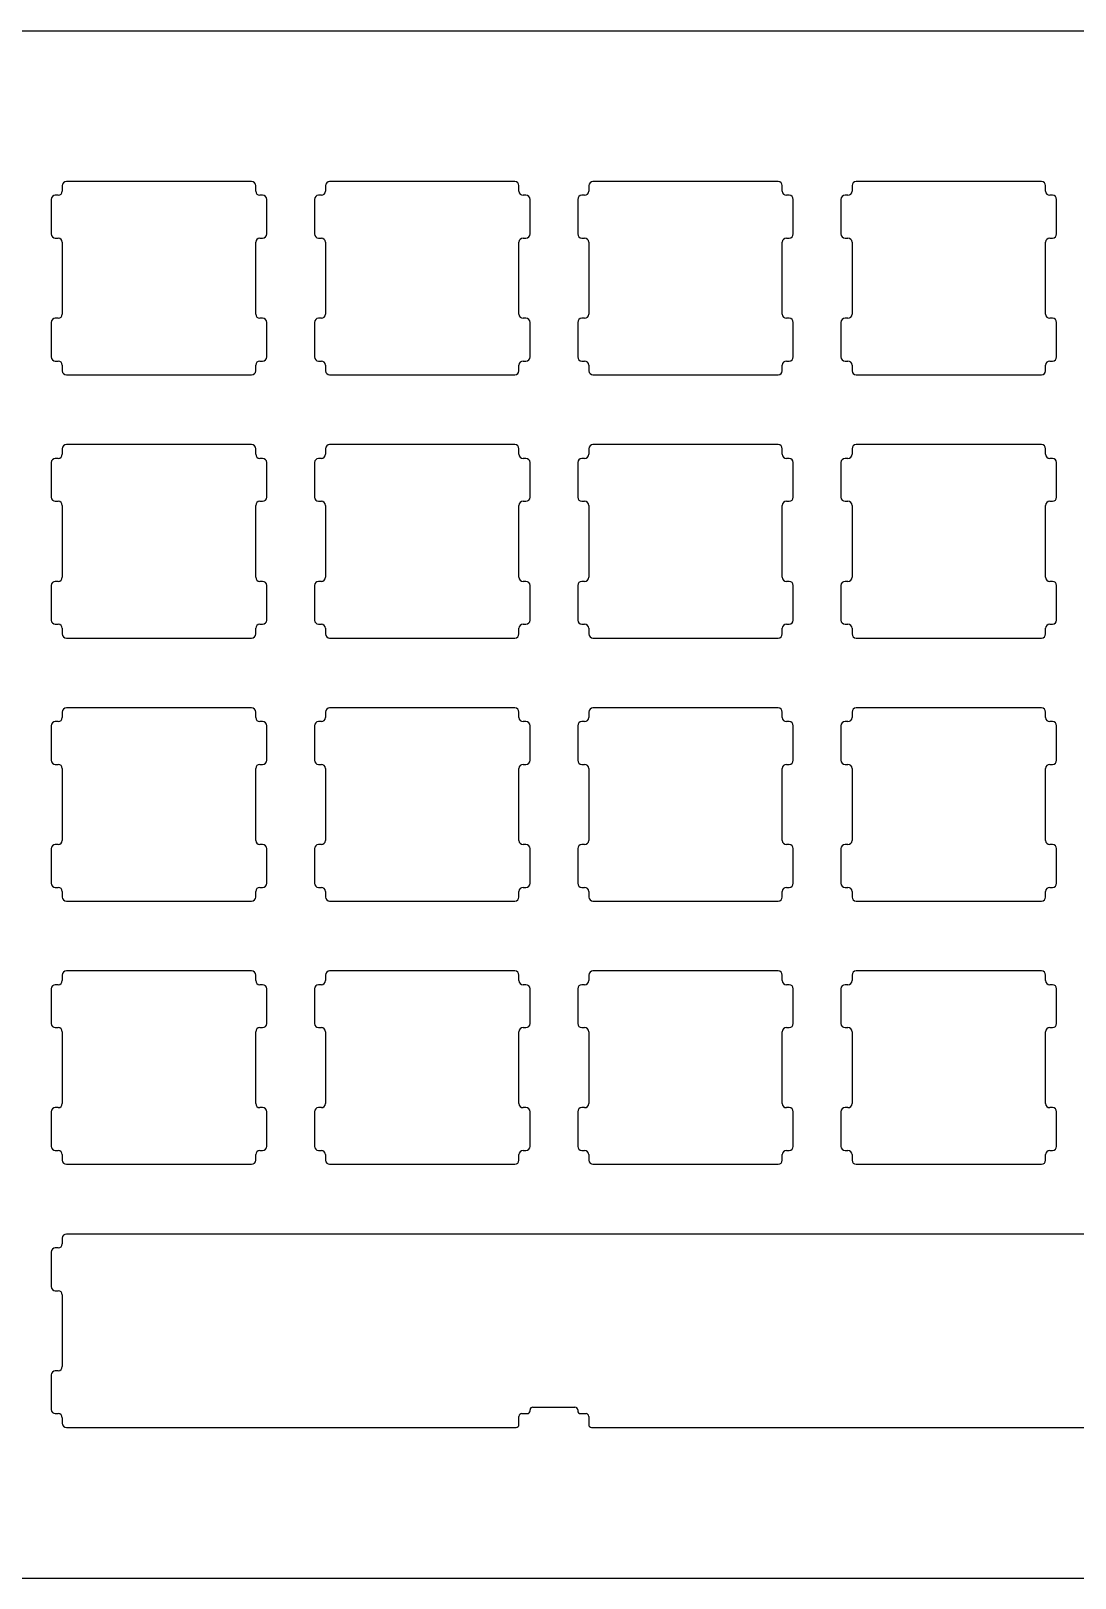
# Model space of a CAD drawing. Header units: millimetres. Extents: x 76 to 406, y 79 to 191.
# Drawn here: x 144.8 to 220.3, y 79.5 to 191.5 of the extents above; entities that cross this region are included whole.
import ezdxf

# ---------------------------------------------------------------- set-up
doc = ezdxf.new("R2010")
doc.units = ezdxf.units.MM
doc.header["$MEASUREMENT"] = 0
doc.layers.add('VISIBLE', color=7, linetype='Continuous', lineweight=0)

# ---------------------------------------------------------------- blocks, each defined once
blk = doc.blocks.new('Block_0')
at = {"layer": 'VISIBLE', "color": 7, "lineweight": 25}
for p, q in [((75.95, 191.47), (405.95, 191.47)), ((75.95, 79.47), (405.95, 79.47))]:
    blk.add_line(p, q, dxfattribs=at)
blk = doc.blocks.new('Block_1')
at = {"layer": 'VISIBLE', "color": 7, "lineweight": 25}
for p, q in [((160.73, 180.57), (147.33, 180.57)), ((179.78, 180.57), (166.38, 180.57)), ((198.83, 180.57), (185.43, 180.57)), ((217.88, 180.57), (204.48, 180.57)), ((146.23, 179.27), (146.23, 176.77)), ((146.73, 179.57), (146.53, 179.57)), ((147.03, 180.27), (147.03, 179.87)), ((161.03, 179.87), (161.03, 180.27)), ((161.53, 179.57), (161.33, 179.57)), ((161.83, 176.77), (161.83, 179.27)), ((165.28, 179.27), (165.28, 176.77)), ((165.78, 179.57), (165.58, 179.57)), ((166.08, 180.27), (166.08, 179.87)), ((180.08, 179.87), (180.08, 180.27)), ((180.58, 179.57), (180.38, 179.57)), ((180.88, 176.77), (180.88, 179.27)), ((184.33, 179.27), (184.33, 176.77)), ((184.83, 179.57), (184.63, 179.57)), ((185.13, 180.27), (185.13, 179.87)), ((199.13, 179.87), (199.13, 180.27)), ((199.63, 179.57), (199.43, 179.57)), ((199.93, 176.77), (199.93, 179.27)), ((203.38, 179.27), (203.38, 176.77)), ((203.88, 179.57), (203.68, 179.57)), ((204.18, 180.27), (204.18, 179.87)), ((218.18, 179.87), (218.18, 180.27)), ((218.68, 179.57), (218.48, 179.57)), ((218.98, 176.77), (218.98, 179.27)), ((146.53, 176.47), (146.73, 176.47)), ((147.03, 176.17), (147.03, 170.97)), ((161.03, 170.97), (161.03, 176.17)), ((161.33, 176.47), (161.53, 176.47)), ((165.58, 176.47), (165.78, 176.47)), ((166.08, 176.17), (166.08, 170.97)), ((180.08, 170.97), (180.08, 176.17)), ((180.38, 176.47), (180.58, 176.47)), ((184.63, 176.47), (184.83, 176.47)), ((185.13, 176.17), (185.13, 170.97)), ((199.13, 170.97), (199.13, 176.17)), ((199.43, 176.47), (199.63, 176.47)), ((203.68, 176.47), (203.88, 176.47)), ((204.18, 176.17), (204.18, 170.97)), ((218.18, 170.97), (218.18, 176.17)), ((218.48, 176.47), (218.68, 176.47)), ((146.23, 170.37), (146.23, 167.87)), ((146.73, 170.67), (146.53, 170.67)), ((161.53, 170.67), (161.33, 170.67)), ((161.83, 167.87), (161.83, 170.37)), ((165.28, 170.37), (165.28, 167.87)), ((165.78, 170.67), (165.58, 170.67)), ((180.58, 170.67), (180.38, 170.67)), ((180.88, 167.87), (180.88, 170.37)), ((184.33, 170.37), (184.33, 167.87)), ((184.83, 170.67), (184.63, 170.67)), ((199.63, 170.67), (199.43, 170.67)), ((199.93, 167.87), (199.93, 170.37)), ((203.38, 170.37), (203.38, 167.87)), ((203.88, 170.67), (203.68, 170.67)), ((218.68, 170.67), (218.48, 170.67)), ((218.98, 167.87), (218.98, 170.37)), ((146.53, 167.57), (146.73, 167.57)), ((147.03, 167.27), (147.03, 166.87)), ((161.03, 166.87), (161.03, 167.27)), ((161.33, 167.57), (161.53, 167.57)), ((165.58, 167.57), (165.78, 167.57)), ((166.08, 167.27), (166.08, 166.87)), ((180.08, 166.87), (180.08, 167.27)), ((180.38, 167.57), (180.58, 167.57)), ((184.63, 167.57), (184.83, 167.57)), ((185.13, 167.27), (185.13, 166.87)), ((199.13, 166.87), (199.13, 167.27)), ((199.43, 167.57), (199.63, 167.57)), ((203.68, 167.57), (203.88, 167.57)), ((204.18, 167.27), (204.18, 166.87)), ((218.18, 166.87), (218.18, 167.27)), ((218.48, 167.57), (218.68, 167.57)), ((147.33, 166.57), (160.73, 166.57)), ((166.38, 166.57), (179.78, 166.57)), ((185.43, 166.57), (198.83, 166.57)), ((204.48, 166.57), (217.88, 166.57)), ((160.73, 161.52), (147.33, 161.52)), ((179.78, 161.52), (166.38, 161.52)), ((198.83, 161.52), (185.43, 161.52)), ((217.88, 161.52), (204.48, 161.52)), ((146.23, 160.22), (146.23, 157.72)), ((146.73, 160.52), (146.53, 160.52)), ((147.03, 161.22), (147.03, 160.82)), ((161.03, 160.82), (161.03, 161.22)), ((161.53, 160.52), (161.33, 160.52)), ((161.83, 157.72), (161.83, 160.22)), ((165.28, 160.22), (165.28, 157.72)), ((165.78, 160.52), (165.58, 160.52)), ((166.08, 161.22), (166.08, 160.82)), ((180.08, 160.82), (180.08, 161.22)), ((180.58, 160.52), (180.38, 160.52)), ((180.88, 157.72), (180.88, 160.22)), ((184.33, 160.22), (184.33, 157.72)), ((184.83, 160.52), (184.63, 160.52)), ((185.13, 161.22), (185.13, 160.82)), ((199.13, 160.82), (199.13, 161.22)), ((199.63, 160.52), (199.43, 160.52)), ((199.93, 157.72), (199.93, 160.22)), ((203.38, 160.22), (203.38, 157.72)), ((203.88, 160.52), (203.68, 160.52)), ((204.18, 161.22), (204.18, 160.82)), ((218.18, 160.82), (218.18, 161.22)), ((218.68, 160.52), (218.48, 160.52)), ((218.98, 157.72), (218.98, 160.22)), ((146.53, 157.42), (146.73, 157.42)), ((147.03, 157.12), (147.03, 151.92)), ((161.03, 151.92), (161.03, 157.12)), ((161.33, 157.42), (161.53, 157.42)), ((165.58, 157.42), (165.78, 157.42)), ((166.08, 157.12), (166.08, 151.92)), ((180.08, 151.92), (180.08, 157.12)), ((180.38, 157.42), (180.58, 157.42)), ((184.63, 157.42), (184.83, 157.42)), ((185.13, 157.12), (185.13, 151.92)), ((199.13, 151.92), (199.13, 157.12)), ((199.43, 157.42), (199.63, 157.42)), ((203.68, 157.42), (203.88, 157.42)), ((204.18, 157.12), (204.18, 151.92)), ((218.18, 151.92), (218.18, 157.12)), ((218.48, 157.42), (218.68, 157.42)), ((146.23, 151.32), (146.23, 148.82)), ((146.73, 151.62), (146.53, 151.62)), ((161.53, 151.62), (161.33, 151.62)), ((161.83, 148.82), (161.83, 151.32)), ((165.28, 151.32), (165.28, 148.82)), ((165.78, 151.62), (165.58, 151.62)), ((180.58, 151.62), (180.38, 151.62)), ((180.88, 148.82), (180.88, 151.32)), ((184.33, 151.32), (184.33, 148.82)), ((184.83, 151.62), (184.63, 151.62)), ((199.63, 151.62), (199.43, 151.62)), ((199.93, 148.82), (199.93, 151.32)), ((203.38, 151.32), (203.38, 148.82)), ((203.88, 151.62), (203.68, 151.62)), ((218.68, 151.62), (218.48, 151.62)), ((218.98, 148.82), (218.98, 151.32)), ((146.53, 148.52), (146.73, 148.52)), ((147.03, 148.22), (147.03, 147.82)), ((161.03, 147.82), (161.03, 148.22)), ((161.33, 148.52), (161.53, 148.52)), ((165.58, 148.52), (165.78, 148.52)), ((166.08, 148.22), (166.08, 147.82)), ((180.08, 147.82), (180.08, 148.22)), ((180.38, 148.52), (180.58, 148.52)), ((184.63, 148.52), (184.83, 148.52)), ((185.13, 148.22), (185.13, 147.82)), ((199.13, 147.82), (199.13, 148.22)), ((199.43, 148.52), (199.63, 148.52)), ((203.68, 148.52), (203.88, 148.52)), ((204.18, 148.22), (204.18, 147.82)), ((218.18, 147.82), (218.18, 148.22)), ((218.48, 148.52), (218.68, 148.52)), ((147.33, 147.52), (160.73, 147.52)), ((166.38, 147.52), (179.78, 147.52)), ((185.43, 147.52), (198.83, 147.52)), ((204.48, 147.52), (217.88, 147.52)), ((160.73, 142.46), (147.33, 142.46)), ((179.78, 142.46), (166.38, 142.46)), ((198.83, 142.46), (185.43, 142.46)), ((217.88, 142.46), (204.48, 142.46)), ((146.23, 141.17), (146.23, 138.67)), ((146.73, 141.47), (146.53, 141.47)), ((147.03, 142.16), (147.03, 141.77)), ((161.03, 141.77), (161.03, 142.16)), ((161.53, 141.47), (161.33, 141.47)), ((161.83, 138.67), (161.83, 141.17)), ((165.28, 141.17), (165.28, 138.67)), ((165.78, 141.47), (165.58, 141.47)), ((166.08, 142.16), (166.08, 141.77)), ((180.08, 141.77), (180.08, 142.16)), ((180.58, 141.47), (180.38, 141.47)), ((180.88, 138.67), (180.88, 141.17)), ((184.33, 141.17), (184.33, 138.67)), ((184.83, 141.47), (184.63, 141.47)), ((185.13, 142.16), (185.13, 141.77)), ((199.13, 141.77), (199.13, 142.16)), ((199.63, 141.47), (199.43, 141.47)), ((199.93, 138.67), (199.93, 141.17)), ((203.38, 141.17), (203.38, 138.67)), ((203.88, 141.47), (203.68, 141.47)), ((204.18, 142.16), (204.18, 141.77)), ((218.18, 141.77), (218.18, 142.16)), ((218.68, 141.47), (218.48, 141.47)), ((218.98, 138.67), (218.98, 141.17)), ((146.53, 138.37), (146.73, 138.37)), ((147.03, 138.07), (147.03, 132.87)), ((161.03, 132.87), (161.03, 138.07)), ((161.33, 138.37), (161.53, 138.37)), ((165.58, 138.37), (165.78, 138.37)), ((166.08, 138.07), (166.08, 132.87)), ((180.08, 132.87), (180.08, 138.07)), ((180.38, 138.37), (180.58, 138.37)), ((184.63, 138.37), (184.83, 138.37)), ((185.13, 138.07), (185.13, 132.87)), ((199.13, 132.87), (199.13, 138.07)), ((199.43, 138.37), (199.63, 138.37)), ((203.68, 138.37), (203.88, 138.37)), ((204.18, 138.07), (204.18, 132.87)), ((218.18, 132.87), (218.18, 138.07)), ((218.48, 138.37), (218.68, 138.37)), ((146.23, 132.27), (146.23, 129.77)), ((146.73, 132.57), (146.53, 132.57)), ((161.53, 132.57), (161.33, 132.57)), ((161.83, 129.77), (161.83, 132.27)), ((165.28, 132.27), (165.28, 129.77)), ((165.78, 132.57), (165.58, 132.57)), ((180.58, 132.57), (180.38, 132.57)), ((180.88, 129.77), (180.88, 132.27)), ((184.33, 132.27), (184.33, 129.77)), ((184.83, 132.57), (184.63, 132.57)), ((199.63, 132.57), (199.43, 132.57)), ((199.93, 129.77), (199.93, 132.27)), ((203.38, 132.27), (203.38, 129.77)), ((203.88, 132.57), (203.68, 132.57)), ((218.68, 132.57), (218.48, 132.57)), ((218.98, 129.77), (218.98, 132.27)), ((146.53, 129.47), (146.73, 129.47)), ((147.03, 129.17), (147.03, 128.77)), ((161.03, 128.77), (161.03, 129.17)), ((161.33, 129.47), (161.53, 129.47)), ((165.58, 129.47), (165.78, 129.47)), ((166.08, 129.17), (166.08, 128.77)), ((180.08, 128.77), (180.08, 129.17)), ((180.38, 129.47), (180.58, 129.47)), ((184.63, 129.47), (184.83, 129.47)), ((185.13, 129.17), (185.13, 128.77)), ((199.13, 128.77), (199.13, 129.17)), ((199.43, 129.47), (199.63, 129.47)), ((203.68, 129.47), (203.88, 129.47)), ((204.18, 129.17), (204.18, 128.77)), ((218.18, 128.77), (218.18, 129.17)), ((218.48, 129.47), (218.68, 129.47)), ((147.33, 128.47), (160.73, 128.47)), ((166.38, 128.47), (179.78, 128.47)), ((185.43, 128.47), (198.83, 128.47)), ((204.48, 128.47), (217.88, 128.47)), ((160.73, 123.42), (147.33, 123.42)), ((179.78, 123.42), (166.38, 123.42)), ((198.83, 123.42), (185.43, 123.42)), ((217.88, 123.42), (204.48, 123.42)), ((146.23, 122.12), (146.23, 119.62)), ((146.73, 122.42), (146.53, 122.42)), ((147.03, 123.12), (147.03, 122.72)), ((161.03, 122.72), (161.03, 123.12)), ((161.53, 122.42), (161.33, 122.42)), ((161.83, 119.62), (161.83, 122.12)), ((165.28, 122.12), (165.28, 119.62)), ((165.78, 122.42), (165.58, 122.42)), ((166.08, 123.12), (166.08, 122.72)), ((180.08, 122.72), (180.08, 123.12)), ((180.58, 122.42), (180.38, 122.42)), ((180.88, 119.62), (180.88, 122.12)), ((184.33, 122.12), (184.33, 119.62)), ((184.83, 122.42), (184.63, 122.42)), ((185.13, 123.12), (185.13, 122.72)), ((199.13, 122.72), (199.13, 123.12)), ((199.63, 122.42), (199.43, 122.42)), ((199.93, 119.62), (199.93, 122.12)), ((203.38, 122.12), (203.38, 119.62)), ((203.88, 122.42), (203.68, 122.42)), ((204.18, 123.12), (204.18, 122.72)), ((218.18, 122.72), (218.18, 123.12)), ((218.68, 122.42), (218.48, 122.42)), ((218.98, 119.62), (218.98, 122.12)), ((146.53, 119.32), (146.73, 119.32)), ((147.03, 119.02), (147.03, 113.82)), ((161.03, 113.82), (161.03, 119.02)), ((161.33, 119.32), (161.53, 119.32)), ((165.58, 119.32), (165.78, 119.32)), ((166.08, 119.02), (166.08, 113.82)), ((180.08, 113.82), (180.08, 119.02)), ((180.38, 119.32), (180.58, 119.32)), ((184.63, 119.32), (184.83, 119.32)), ((185.13, 119.02), (185.13, 113.82)), ((199.13, 113.82), (199.13, 119.02)), ((199.43, 119.32), (199.63, 119.32)), ((203.68, 119.32), (203.88, 119.32)), ((204.18, 119.02), (204.18, 113.82)), ((218.18, 113.82), (218.18, 119.02)), ((218.48, 119.32), (218.68, 119.32)), ((146.23, 113.22), (146.23, 110.72)), ((146.73, 113.52), (146.53, 113.52)), ((161.53, 113.52), (161.33, 113.52)), ((161.83, 110.72), (161.83, 113.22)), ((165.28, 113.22), (165.28, 110.72)), ((165.78, 113.52), (165.58, 113.52)), ((180.58, 113.52), (180.38, 113.52)), ((180.88, 110.72), (180.88, 113.22)), ((184.33, 113.22), (184.33, 110.72)), ((184.83, 113.52), (184.63, 113.52)), ((199.63, 113.52), (199.43, 113.52)), ((199.93, 110.72), (199.93, 113.22)), ((203.38, 113.22), (203.38, 110.72)), ((203.88, 113.52), (203.68, 113.52)), ((218.68, 113.52), (218.48, 113.52)), ((218.98, 110.72), (218.98, 113.22)), ((146.53, 110.42), (146.73, 110.42)), ((147.03, 110.12), (147.03, 109.72)), ((161.03, 109.72), (161.03, 110.12)), ((161.33, 110.42), (161.53, 110.42)), ((165.58, 110.42), (165.78, 110.42)), ((166.08, 110.12), (166.08, 109.72)), ((180.08, 109.72), (180.08, 110.12)), ((180.38, 110.42), (180.58, 110.42)), ((184.63, 110.42), (184.83, 110.42)), ((185.13, 110.12), (185.13, 109.72)), ((199.13, 109.72), (199.13, 110.12)), ((199.43, 110.42), (199.63, 110.42)), ((203.68, 110.42), (203.88, 110.42)), ((204.18, 110.12), (204.18, 109.72)), ((218.18, 109.72), (218.18, 110.12)), ((218.48, 110.42), (218.68, 110.42)), ((147.33, 109.42), (160.73, 109.42)), ((166.38, 109.42), (179.78, 109.42)), ((185.43, 109.42), (198.83, 109.42)), ((204.48, 109.42), (217.88, 109.42)), ((276.16, 104.37), (147.33, 104.37)), ((146.23, 103.07), (146.23, 100.57)), ((146.73, 103.37), (146.53, 103.37)), ((147.03, 104.07), (147.03, 103.67)), ((146.53, 100.27), (146.73, 100.27)), ((147.03, 99.97), (147.03, 94.77)), ((146.23, 94.17), (146.23, 91.67)), ((146.73, 94.47), (146.53, 94.47)), ((146.53, 91.37), (146.73, 91.37)), ((147.03, 91.07), (147.03, 90.67)), ((180.08, 90.57), (180.08, 91.17)), ((180.28, 91.37), (180.68, 91.37)), ((180.88, 91.57), (180.88, 91.64)), ((181.08, 91.84), (184.13, 91.84)), ((184.33, 91.64), (184.33, 91.57)), ((184.53, 91.37), (184.93, 91.37)), ((185.13, 91.17), (185.13, 90.57)), ((147.33, 90.37), (179.88, 90.37)), ((185.33, 90.37), (275.03, 90.37))]:
    blk.add_line(p, q, dxfattribs=at)
for points in [[(147.33, 180.57), (147.17, 180.57), (147.03, 180.43), (147.03, 180.27)], [(161.03, 180.27), (161.03, 180.43), (160.9, 180.57), (160.73, 180.57)], [(166.38, 180.57), (166.22, 180.57), (166.08, 180.43), (166.08, 180.27)], [(180.08, 180.27), (180.08, 180.43), (179.95, 180.57), (179.78, 180.57)], [(185.43, 180.57), (185.27, 180.57), (185.13, 180.43), (185.13, 180.27)], [(199.13, 180.27), (199.13, 180.43), (199, 180.57), (198.83, 180.57)], [(204.48, 180.57), (204.32, 180.57), (204.18, 180.43), (204.18, 180.27)], [(218.18, 180.27), (218.18, 180.43), (218.05, 180.57), (217.88, 180.57)], [(146.53, 179.57), (146.37, 179.57), (146.23, 179.43), (146.23, 179.27)], [(146.73, 179.57), (146.9, 179.57), (147.03, 179.7), (147.03, 179.87)], [(161.03, 179.87), (161.03, 179.7), (161.17, 179.57), (161.33, 179.57)], [(161.83, 179.27), (161.83, 179.43), (161.7, 179.57), (161.53, 179.57)], [(165.58, 179.57), (165.42, 179.57), (165.28, 179.43), (165.28, 179.27)], [(165.78, 179.57), (165.95, 179.57), (166.08, 179.7), (166.08, 179.87)], [(180.08, 179.87), (180.08, 179.7), (180.22, 179.57), (180.38, 179.57)], [(180.88, 179.27), (180.88, 179.43), (180.75, 179.57), (180.58, 179.57)], [(184.63, 179.57), (184.47, 179.57), (184.33, 179.43), (184.33, 179.27)], [(184.83, 179.57), (185, 179.57), (185.13, 179.7), (185.13, 179.87)], [(199.13, 179.87), (199.13, 179.7), (199.27, 179.57), (199.43, 179.57)], [(199.93, 179.27), (199.93, 179.43), (199.8, 179.57), (199.63, 179.57)], [(203.68, 179.57), (203.52, 179.57), (203.38, 179.43), (203.38, 179.27)], [(203.88, 179.57), (204.05, 179.57), (204.18, 179.7), (204.18, 179.87)], [(218.18, 179.87), (218.18, 179.7), (218.32, 179.57), (218.48, 179.57)], [(218.98, 179.27), (218.98, 179.43), (218.85, 179.57), (218.68, 179.57)], [(146.23, 176.77), (146.23, 176.6), (146.37, 176.47), (146.53, 176.47)], [(147.03, 176.17), (147.03, 176.33), (146.9, 176.47), (146.73, 176.47)], [(161.33, 176.47), (161.17, 176.47), (161.03, 176.33), (161.03, 176.17)], [(161.53, 176.47), (161.7, 176.47), (161.83, 176.6), (161.83, 176.77)], [(165.28, 176.77), (165.28, 176.6), (165.42, 176.47), (165.58, 176.47)], [(166.08, 176.17), (166.08, 176.33), (165.95, 176.47), (165.78, 176.47)], [(180.38, 176.47), (180.22, 176.47), (180.08, 176.33), (180.08, 176.17)], [(180.58, 176.47), (180.75, 176.47), (180.88, 176.6), (180.88, 176.77)], [(184.33, 176.77), (184.33, 176.6), (184.47, 176.47), (184.63, 176.47)], [(185.13, 176.17), (185.13, 176.33), (185, 176.47), (184.83, 176.47)], [(199.43, 176.47), (199.27, 176.47), (199.13, 176.33), (199.13, 176.17)], [(199.63, 176.47), (199.8, 176.47), (199.93, 176.6), (199.93, 176.77)], [(203.38, 176.77), (203.38, 176.6), (203.52, 176.47), (203.68, 176.47)], [(204.18, 176.17), (204.18, 176.33), (204.05, 176.47), (203.88, 176.47)], [(218.48, 176.47), (218.32, 176.47), (218.18, 176.33), (218.18, 176.17)], [(218.68, 176.47), (218.85, 176.47), (218.98, 176.6), (218.98, 176.77)], [(146.53, 170.67), (146.37, 170.67), (146.23, 170.53), (146.23, 170.37)], [(146.73, 170.67), (146.9, 170.67), (147.03, 170.8), (147.03, 170.97)], [(161.03, 170.97), (161.03, 170.8), (161.17, 170.67), (161.33, 170.67)], [(161.83, 170.37), (161.83, 170.53), (161.7, 170.67), (161.53, 170.67)], [(165.58, 170.67), (165.42, 170.67), (165.28, 170.53), (165.28, 170.37)], [(165.78, 170.67), (165.95, 170.67), (166.08, 170.8), (166.08, 170.97)], [(180.08, 170.97), (180.08, 170.8), (180.22, 170.67), (180.38, 170.67)], [(180.88, 170.37), (180.88, 170.53), (180.75, 170.67), (180.58, 170.67)], [(184.63, 170.67), (184.47, 170.67), (184.33, 170.53), (184.33, 170.37)], [(184.83, 170.67), (185, 170.67), (185.13, 170.8), (185.13, 170.97)], [(199.13, 170.97), (199.13, 170.8), (199.27, 170.67), (199.43, 170.67)], [(199.93, 170.37), (199.93, 170.53), (199.8, 170.67), (199.63, 170.67)], [(203.68, 170.67), (203.52, 170.67), (203.38, 170.53), (203.38, 170.37)], [(203.88, 170.67), (204.05, 170.67), (204.18, 170.8), (204.18, 170.97)], [(218.18, 170.97), (218.18, 170.8), (218.32, 170.67), (218.48, 170.67)], [(218.98, 170.37), (218.98, 170.53), (218.85, 170.67), (218.68, 170.67)], [(146.23, 167.87), (146.23, 167.7), (146.37, 167.57), (146.53, 167.57)], [(147.03, 167.27), (147.03, 167.43), (146.9, 167.57), (146.73, 167.57)], [(161.33, 167.57), (161.17, 167.57), (161.03, 167.43), (161.03, 167.27)], [(161.53, 167.57), (161.7, 167.57), (161.83, 167.7), (161.83, 167.87)], [(165.28, 167.87), (165.28, 167.7), (165.42, 167.57), (165.58, 167.57)], [(166.08, 167.27), (166.08, 167.43), (165.95, 167.57), (165.78, 167.57)], [(180.38, 167.57), (180.22, 167.57), (180.08, 167.43), (180.08, 167.27)], [(180.58, 167.57), (180.75, 167.57), (180.88, 167.7), (180.88, 167.87)], [(184.33, 167.87), (184.33, 167.7), (184.47, 167.57), (184.63, 167.57)], [(185.13, 167.27), (185.13, 167.43), (185, 167.57), (184.83, 167.57)], [(199.43, 167.57), (199.27, 167.57), (199.13, 167.43), (199.13, 167.27)], [(199.63, 167.57), (199.8, 167.57), (199.93, 167.7), (199.93, 167.87)], [(203.38, 167.87), (203.38, 167.7), (203.52, 167.57), (203.68, 167.57)], [(204.18, 167.27), (204.18, 167.43), (204.05, 167.57), (203.88, 167.57)], [(218.48, 167.57), (218.32, 167.57), (218.18, 167.43), (218.18, 167.27)], [(218.68, 167.57), (218.85, 167.57), (218.98, 167.7), (218.98, 167.87)], [(147.03, 166.87), (147.03, 166.7), (147.17, 166.57), (147.33, 166.57)], [(160.73, 166.57), (160.9, 166.57), (161.03, 166.7), (161.03, 166.87)], [(166.08, 166.87), (166.08, 166.7), (166.22, 166.57), (166.38, 166.57)], [(179.78, 166.57), (179.95, 166.57), (180.08, 166.7), (180.08, 166.87)], [(185.13, 166.87), (185.13, 166.7), (185.27, 166.57), (185.43, 166.57)], [(198.83, 166.57), (199, 166.57), (199.13, 166.7), (199.13, 166.87)], [(204.18, 166.87), (204.18, 166.7), (204.32, 166.57), (204.48, 166.57)], [(217.88, 166.57), (218.05, 166.57), (218.18, 166.7), (218.18, 166.87)], [(147.33, 161.52), (147.17, 161.52), (147.03, 161.38), (147.03, 161.22)], [(161.03, 161.22), (161.03, 161.38), (160.9, 161.52), (160.73, 161.52)], [(166.38, 161.52), (166.22, 161.52), (166.08, 161.38), (166.08, 161.22)], [(180.08, 161.22), (180.08, 161.38), (179.95, 161.52), (179.78, 161.52)], [(185.43, 161.52), (185.27, 161.52), (185.13, 161.38), (185.13, 161.22)], [(199.13, 161.22), (199.13, 161.38), (199, 161.52), (198.83, 161.52)], [(204.48, 161.52), (204.32, 161.52), (204.18, 161.38), (204.18, 161.22)], [(218.18, 161.22), (218.18, 161.38), (218.05, 161.52), (217.88, 161.52)], [(146.53, 160.52), (146.37, 160.52), (146.23, 160.38), (146.23, 160.22)], [(146.73, 160.52), (146.9, 160.52), (147.03, 160.65), (147.03, 160.82)], [(161.03, 160.82), (161.03, 160.65), (161.17, 160.52), (161.33, 160.52)], [(161.83, 160.22), (161.83, 160.38), (161.7, 160.52), (161.53, 160.52)], [(165.58, 160.52), (165.42, 160.52), (165.28, 160.38), (165.28, 160.22)], [(165.78, 160.52), (165.95, 160.52), (166.08, 160.65), (166.08, 160.82)], [(180.08, 160.82), (180.08, 160.65), (180.22, 160.52), (180.38, 160.52)], [(180.88, 160.22), (180.88, 160.38), (180.75, 160.52), (180.58, 160.52)], [(184.63, 160.52), (184.47, 160.52), (184.33, 160.38), (184.33, 160.22)], [(184.83, 160.52), (185, 160.52), (185.13, 160.65), (185.13, 160.82)], [(199.13, 160.82), (199.13, 160.65), (199.27, 160.52), (199.43, 160.52)], [(199.93, 160.22), (199.93, 160.38), (199.8, 160.52), (199.63, 160.52)], [(203.68, 160.52), (203.52, 160.52), (203.38, 160.38), (203.38, 160.22)], [(203.88, 160.52), (204.05, 160.52), (204.18, 160.65), (204.18, 160.82)], [(218.18, 160.82), (218.18, 160.65), (218.32, 160.52), (218.48, 160.52)], [(218.98, 160.22), (218.98, 160.38), (218.85, 160.52), (218.68, 160.52)], [(146.23, 157.72), (146.23, 157.55), (146.37, 157.42), (146.53, 157.42)], [(147.03, 157.12), (147.03, 157.28), (146.9, 157.42), (146.73, 157.42)], [(161.33, 157.42), (161.17, 157.42), (161.03, 157.28), (161.03, 157.12)], [(161.53, 157.42), (161.7, 157.42), (161.83, 157.55), (161.83, 157.72)], [(165.28, 157.72), (165.28, 157.55), (165.42, 157.42), (165.58, 157.42)], [(166.08, 157.12), (166.08, 157.28), (165.95, 157.42), (165.78, 157.42)], [(180.38, 157.42), (180.22, 157.42), (180.08, 157.28), (180.08, 157.12)], [(180.58, 157.42), (180.75, 157.42), (180.88, 157.55), (180.88, 157.72)], [(184.33, 157.72), (184.33, 157.55), (184.47, 157.42), (184.63, 157.42)], [(185.13, 157.12), (185.13, 157.28), (185, 157.42), (184.83, 157.42)], [(199.43, 157.42), (199.27, 157.42), (199.13, 157.28), (199.13, 157.12)], [(199.63, 157.42), (199.8, 157.42), (199.93, 157.55), (199.93, 157.72)], [(203.38, 157.72), (203.38, 157.55), (203.52, 157.42), (203.68, 157.42)], [(204.18, 157.12), (204.18, 157.28), (204.05, 157.42), (203.88, 157.42)], [(218.48, 157.42), (218.32, 157.42), (218.18, 157.28), (218.18, 157.12)], [(218.68, 157.42), (218.85, 157.42), (218.98, 157.55), (218.98, 157.72)], [(146.53, 151.62), (146.37, 151.62), (146.23, 151.48), (146.23, 151.32)], [(146.73, 151.62), (146.9, 151.62), (147.03, 151.75), (147.03, 151.92)], [(161.03, 151.92), (161.03, 151.75), (161.17, 151.62), (161.33, 151.62)], [(161.83, 151.32), (161.83, 151.48), (161.7, 151.62), (161.53, 151.62)], [(165.58, 151.62), (165.42, 151.62), (165.28, 151.48), (165.28, 151.32)], [(165.78, 151.62), (165.95, 151.62), (166.08, 151.75), (166.08, 151.92)], [(180.08, 151.92), (180.08, 151.75), (180.22, 151.62), (180.38, 151.62)], [(180.88, 151.32), (180.88, 151.48), (180.75, 151.62), (180.58, 151.62)], [(184.63, 151.62), (184.47, 151.62), (184.33, 151.48), (184.33, 151.32)], [(184.83, 151.62), (185, 151.62), (185.13, 151.75), (185.13, 151.92)], [(199.13, 151.92), (199.13, 151.75), (199.27, 151.62), (199.43, 151.62)], [(199.93, 151.32), (199.93, 151.48), (199.8, 151.62), (199.63, 151.62)], [(203.68, 151.62), (203.52, 151.62), (203.38, 151.48), (203.38, 151.32)], [(203.88, 151.62), (204.05, 151.62), (204.18, 151.75), (204.18, 151.92)], [(218.18, 151.92), (218.18, 151.75), (218.32, 151.62), (218.48, 151.62)], [(218.98, 151.32), (218.98, 151.48), (218.85, 151.62), (218.68, 151.62)], [(146.23, 148.82), (146.23, 148.65), (146.37, 148.52), (146.53, 148.52)], [(147.03, 148.22), (147.03, 148.38), (146.9, 148.52), (146.73, 148.52)], [(161.33, 148.52), (161.17, 148.52), (161.03, 148.38), (161.03, 148.22)], [(161.53, 148.52), (161.7, 148.52), (161.83, 148.65), (161.83, 148.82)], [(165.28, 148.82), (165.28, 148.65), (165.42, 148.52), (165.58, 148.52)], [(166.08, 148.22), (166.08, 148.38), (165.95, 148.52), (165.78, 148.52)], [(180.38, 148.52), (180.22, 148.52), (180.08, 148.38), (180.08, 148.22)], [(180.58, 148.52), (180.75, 148.52), (180.88, 148.65), (180.88, 148.82)], [(184.33, 148.82), (184.33, 148.65), (184.47, 148.52), (184.63, 148.52)], [(185.13, 148.22), (185.13, 148.38), (185, 148.52), (184.83, 148.52)], [(199.43, 148.52), (199.27, 148.52), (199.13, 148.38), (199.13, 148.22)], [(199.63, 148.52), (199.8, 148.52), (199.93, 148.65), (199.93, 148.82)], [(203.38, 148.82), (203.38, 148.65), (203.52, 148.52), (203.68, 148.52)], [(204.18, 148.22), (204.18, 148.38), (204.05, 148.52), (203.88, 148.52)], [(218.48, 148.52), (218.32, 148.52), (218.18, 148.38), (218.18, 148.22)], [(218.68, 148.52), (218.85, 148.52), (218.98, 148.65), (218.98, 148.82)], [(147.03, 147.82), (147.03, 147.65), (147.17, 147.52), (147.33, 147.52)], [(160.73, 147.52), (160.9, 147.52), (161.03, 147.65), (161.03, 147.82)], [(166.08, 147.82), (166.08, 147.65), (166.22, 147.52), (166.38, 147.52)], [(179.78, 147.52), (179.95, 147.52), (180.08, 147.65), (180.08, 147.82)], [(185.13, 147.82), (185.13, 147.65), (185.27, 147.52), (185.43, 147.52)], [(198.83, 147.52), (199, 147.52), (199.13, 147.65), (199.13, 147.82)], [(204.18, 147.82), (204.18, 147.65), (204.32, 147.52), (204.48, 147.52)], [(217.88, 147.52), (218.05, 147.52), (218.18, 147.65), (218.18, 147.82)], [(147.33, 142.46), (147.17, 142.46), (147.03, 142.33), (147.03, 142.16)], [(161.03, 142.16), (161.03, 142.33), (160.9, 142.46), (160.73, 142.46)], [(166.38, 142.46), (166.22, 142.46), (166.08, 142.33), (166.08, 142.16)], [(180.08, 142.16), (180.08, 142.33), (179.95, 142.46), (179.78, 142.46)], [(185.43, 142.46), (185.27, 142.46), (185.13, 142.33), (185.13, 142.16)], [(199.13, 142.16), (199.13, 142.33), (199, 142.46), (198.83, 142.46)], [(204.48, 142.46), (204.32, 142.46), (204.18, 142.33), (204.18, 142.16)], [(218.18, 142.16), (218.18, 142.33), (218.05, 142.46), (217.88, 142.46)], [(146.53, 141.47), (146.37, 141.47), (146.23, 141.33), (146.23, 141.17)], [(146.73, 141.47), (146.9, 141.47), (147.03, 141.6), (147.03, 141.77)], [(161.03, 141.77), (161.03, 141.6), (161.17, 141.47), (161.33, 141.47)], [(161.83, 141.17), (161.83, 141.33), (161.7, 141.47), (161.53, 141.47)], [(165.58, 141.47), (165.42, 141.47), (165.28, 141.33), (165.28, 141.17)], [(165.78, 141.47), (165.95, 141.47), (166.08, 141.6), (166.08, 141.77)], [(180.08, 141.77), (180.08, 141.6), (180.22, 141.47), (180.38, 141.47)], [(180.88, 141.17), (180.88, 141.33), (180.75, 141.47), (180.58, 141.47)], [(184.63, 141.47), (184.47, 141.47), (184.33, 141.33), (184.33, 141.17)], [(184.83, 141.47), (185, 141.47), (185.13, 141.6), (185.13, 141.77)], [(199.13, 141.77), (199.13, 141.6), (199.27, 141.47), (199.43, 141.47)], [(199.93, 141.17), (199.93, 141.33), (199.8, 141.47), (199.63, 141.47)], [(203.68, 141.47), (203.52, 141.47), (203.38, 141.33), (203.38, 141.17)], [(203.88, 141.47), (204.05, 141.47), (204.18, 141.6), (204.18, 141.77)], [(218.18, 141.77), (218.18, 141.6), (218.32, 141.47), (218.48, 141.47)], [(218.98, 141.17), (218.98, 141.33), (218.85, 141.47), (218.68, 141.47)], [(146.23, 138.67), (146.23, 138.5), (146.37, 138.37), (146.53, 138.37)], [(147.03, 138.07), (147.03, 138.23), (146.9, 138.37), (146.73, 138.37)], [(161.33, 138.37), (161.17, 138.37), (161.03, 138.23), (161.03, 138.07)], [(161.53, 138.37), (161.7, 138.37), (161.83, 138.5), (161.83, 138.67)], [(165.28, 138.67), (165.28, 138.5), (165.42, 138.37), (165.58, 138.37)], [(166.08, 138.07), (166.08, 138.23), (165.95, 138.37), (165.78, 138.37)], [(180.38, 138.37), (180.22, 138.37), (180.08, 138.23), (180.08, 138.07)], [(180.58, 138.37), (180.75, 138.37), (180.88, 138.5), (180.88, 138.67)], [(184.33, 138.67), (184.33, 138.5), (184.47, 138.37), (184.63, 138.37)], [(185.13, 138.07), (185.13, 138.23), (185, 138.37), (184.83, 138.37)], [(199.43, 138.37), (199.27, 138.37), (199.13, 138.23), (199.13, 138.07)], [(199.63, 138.37), (199.8, 138.37), (199.93, 138.5), (199.93, 138.67)], [(203.38, 138.67), (203.38, 138.5), (203.52, 138.37), (203.68, 138.37)], [(204.18, 138.07), (204.18, 138.23), (204.05, 138.37), (203.88, 138.37)], [(218.48, 138.37), (218.32, 138.37), (218.18, 138.23), (218.18, 138.07)], [(218.68, 138.37), (218.85, 138.37), (218.98, 138.5), (218.98, 138.67)], [(146.53, 132.57), (146.37, 132.57), (146.23, 132.43), (146.23, 132.27)], [(146.73, 132.57), (146.9, 132.57), (147.03, 132.7), (147.03, 132.87)], [(161.03, 132.87), (161.03, 132.7), (161.17, 132.57), (161.33, 132.57)], [(161.83, 132.27), (161.83, 132.43), (161.7, 132.57), (161.53, 132.57)], [(165.58, 132.57), (165.42, 132.57), (165.28, 132.43), (165.28, 132.27)], [(165.78, 132.57), (165.95, 132.57), (166.08, 132.7), (166.08, 132.87)], [(180.08, 132.87), (180.08, 132.7), (180.22, 132.57), (180.38, 132.57)], [(180.88, 132.27), (180.88, 132.43), (180.75, 132.57), (180.58, 132.57)], [(184.63, 132.57), (184.47, 132.57), (184.33, 132.43), (184.33, 132.27)], [(184.83, 132.57), (185, 132.57), (185.13, 132.7), (185.13, 132.87)], [(199.13, 132.87), (199.13, 132.7), (199.27, 132.57), (199.43, 132.57)], [(199.93, 132.27), (199.93, 132.43), (199.8, 132.57), (199.63, 132.57)], [(203.68, 132.57), (203.52, 132.57), (203.38, 132.43), (203.38, 132.27)], [(203.88, 132.57), (204.05, 132.57), (204.18, 132.7), (204.18, 132.87)], [(218.18, 132.87), (218.18, 132.7), (218.32, 132.57), (218.48, 132.57)], [(218.98, 132.27), (218.98, 132.43), (218.85, 132.57), (218.68, 132.57)], [(146.23, 129.77), (146.23, 129.6), (146.37, 129.47), (146.53, 129.47)], [(147.03, 129.17), (147.03, 129.33), (146.9, 129.47), (146.73, 129.47)], [(161.33, 129.47), (161.17, 129.47), (161.03, 129.33), (161.03, 129.17)], [(161.53, 129.47), (161.7, 129.47), (161.83, 129.6), (161.83, 129.77)], [(165.28, 129.77), (165.28, 129.6), (165.42, 129.47), (165.58, 129.47)], [(166.08, 129.17), (166.08, 129.33), (165.95, 129.47), (165.78, 129.47)], [(180.38, 129.47), (180.22, 129.47), (180.08, 129.33), (180.08, 129.17)], [(180.58, 129.47), (180.75, 129.47), (180.88, 129.6), (180.88, 129.77)], [(184.33, 129.77), (184.33, 129.6), (184.47, 129.47), (184.63, 129.47)], [(185.13, 129.17), (185.13, 129.33), (185, 129.47), (184.83, 129.47)], [(199.43, 129.47), (199.27, 129.47), (199.13, 129.33), (199.13, 129.17)], [(199.63, 129.47), (199.8, 129.47), (199.93, 129.6), (199.93, 129.77)], [(203.38, 129.77), (203.38, 129.6), (203.52, 129.47), (203.68, 129.47)], [(204.18, 129.17), (204.18, 129.33), (204.05, 129.47), (203.88, 129.47)], [(218.48, 129.47), (218.32, 129.47), (218.18, 129.33), (218.18, 129.17)], [(218.68, 129.47), (218.85, 129.47), (218.98, 129.6), (218.98, 129.77)], [(147.03, 128.77), (147.03, 128.6), (147.17, 128.47), (147.33, 128.47)], [(160.73, 128.47), (160.9, 128.47), (161.03, 128.6), (161.03, 128.77)], [(166.08, 128.77), (166.08, 128.6), (166.22, 128.47), (166.38, 128.47)], [(179.78, 128.47), (179.95, 128.47), (180.08, 128.6), (180.08, 128.77)], [(185.13, 128.77), (185.13, 128.6), (185.27, 128.47), (185.43, 128.47)], [(198.83, 128.47), (199, 128.47), (199.13, 128.6), (199.13, 128.77)], [(204.18, 128.77), (204.18, 128.6), (204.32, 128.47), (204.48, 128.47)], [(217.88, 128.47), (218.05, 128.47), (218.18, 128.6), (218.18, 128.77)], [(147.33, 123.42), (147.17, 123.42), (147.03, 123.28), (147.03, 123.12)], [(161.03, 123.12), (161.03, 123.28), (160.9, 123.42), (160.73, 123.42)], [(166.38, 123.42), (166.22, 123.42), (166.08, 123.28), (166.08, 123.12)], [(180.08, 123.12), (180.08, 123.28), (179.95, 123.42), (179.78, 123.42)], [(185.43, 123.42), (185.27, 123.42), (185.13, 123.28), (185.13, 123.12)], [(199.13, 123.12), (199.13, 123.28), (199, 123.42), (198.83, 123.42)], [(204.48, 123.42), (204.32, 123.42), (204.18, 123.28), (204.18, 123.12)], [(218.18, 123.12), (218.18, 123.28), (218.05, 123.42), (217.88, 123.42)], [(146.53, 122.42), (146.37, 122.42), (146.23, 122.28), (146.23, 122.12)], [(146.73, 122.42), (146.9, 122.42), (147.03, 122.55), (147.03, 122.72)], [(161.03, 122.72), (161.03, 122.55), (161.17, 122.42), (161.33, 122.42)], [(161.83, 122.12), (161.83, 122.28), (161.7, 122.42), (161.53, 122.42)], [(165.58, 122.42), (165.42, 122.42), (165.28, 122.28), (165.28, 122.12)], [(165.78, 122.42), (165.95, 122.42), (166.08, 122.55), (166.08, 122.72)], [(180.08, 122.72), (180.08, 122.55), (180.22, 122.42), (180.38, 122.42)], [(180.88, 122.12), (180.88, 122.28), (180.75, 122.42), (180.58, 122.42)], [(184.63, 122.42), (184.47, 122.42), (184.33, 122.28), (184.33, 122.12)], [(184.83, 122.42), (185, 122.42), (185.13, 122.55), (185.13, 122.72)], [(199.13, 122.72), (199.13, 122.55), (199.27, 122.42), (199.43, 122.42)], [(199.93, 122.12), (199.93, 122.28), (199.8, 122.42), (199.63, 122.42)], [(203.68, 122.42), (203.52, 122.42), (203.38, 122.28), (203.38, 122.12)], [(203.88, 122.42), (204.05, 122.42), (204.18, 122.55), (204.18, 122.72)], [(218.18, 122.72), (218.18, 122.55), (218.32, 122.42), (218.48, 122.42)], [(218.98, 122.12), (218.98, 122.28), (218.85, 122.42), (218.68, 122.42)], [(146.23, 119.62), (146.23, 119.45), (146.37, 119.32), (146.53, 119.32)], [(147.03, 119.02), (147.03, 119.18), (146.9, 119.32), (146.73, 119.32)], [(161.33, 119.32), (161.17, 119.32), (161.03, 119.18), (161.03, 119.02)], [(161.53, 119.32), (161.7, 119.32), (161.83, 119.45), (161.83, 119.62)], [(165.28, 119.62), (165.28, 119.45), (165.42, 119.32), (165.58, 119.32)], [(166.08, 119.02), (166.08, 119.18), (165.95, 119.32), (165.78, 119.32)], [(180.38, 119.32), (180.22, 119.32), (180.08, 119.18), (180.08, 119.02)], [(180.58, 119.32), (180.75, 119.32), (180.88, 119.45), (180.88, 119.62)], [(184.33, 119.62), (184.33, 119.45), (184.47, 119.32), (184.63, 119.32)], [(185.13, 119.02), (185.13, 119.18), (185, 119.32), (184.83, 119.32)], [(199.43, 119.32), (199.27, 119.32), (199.13, 119.18), (199.13, 119.02)], [(199.63, 119.32), (199.8, 119.32), (199.93, 119.45), (199.93, 119.62)], [(203.38, 119.62), (203.38, 119.45), (203.52, 119.32), (203.68, 119.32)], [(204.18, 119.02), (204.18, 119.18), (204.05, 119.32), (203.88, 119.32)], [(218.48, 119.32), (218.32, 119.32), (218.18, 119.18), (218.18, 119.02)], [(218.68, 119.32), (218.85, 119.32), (218.98, 119.45), (218.98, 119.62)], [(146.53, 113.52), (146.37, 113.52), (146.23, 113.38), (146.23, 113.22)], [(146.73, 113.52), (146.9, 113.52), (147.03, 113.65), (147.03, 113.82)], [(161.03, 113.82), (161.03, 113.65), (161.17, 113.52), (161.33, 113.52)], [(161.83, 113.22), (161.83, 113.38), (161.7, 113.52), (161.53, 113.52)], [(165.58, 113.52), (165.42, 113.52), (165.28, 113.38), (165.28, 113.22)], [(165.78, 113.52), (165.95, 113.52), (166.08, 113.65), (166.08, 113.82)], [(180.08, 113.82), (180.08, 113.65), (180.22, 113.52), (180.38, 113.52)], [(180.88, 113.22), (180.88, 113.38), (180.75, 113.52), (180.58, 113.52)], [(184.63, 113.52), (184.47, 113.52), (184.33, 113.38), (184.33, 113.22)], [(184.83, 113.52), (185, 113.52), (185.13, 113.65), (185.13, 113.82)], [(199.13, 113.82), (199.13, 113.65), (199.27, 113.52), (199.43, 113.52)], [(199.93, 113.22), (199.93, 113.38), (199.8, 113.52), (199.63, 113.52)], [(203.68, 113.52), (203.52, 113.52), (203.38, 113.38), (203.38, 113.22)], [(203.88, 113.52), (204.05, 113.52), (204.18, 113.65), (204.18, 113.82)], [(218.18, 113.82), (218.18, 113.65), (218.32, 113.52), (218.48, 113.52)], [(218.98, 113.22), (218.98, 113.38), (218.85, 113.52), (218.68, 113.52)], [(146.23, 110.72), (146.23, 110.55), (146.37, 110.42), (146.53, 110.42)], [(147.03, 110.12), (147.03, 110.28), (146.9, 110.42), (146.73, 110.42)], [(161.33, 110.42), (161.17, 110.42), (161.03, 110.28), (161.03, 110.12)], [(161.53, 110.42), (161.7, 110.42), (161.83, 110.55), (161.83, 110.72)], [(165.28, 110.72), (165.28, 110.55), (165.42, 110.42), (165.58, 110.42)], [(166.08, 110.12), (166.08, 110.28), (165.95, 110.42), (165.78, 110.42)], [(180.38, 110.42), (180.22, 110.42), (180.08, 110.28), (180.08, 110.12)], [(180.58, 110.42), (180.75, 110.42), (180.88, 110.55), (180.88, 110.72)], [(184.33, 110.72), (184.33, 110.55), (184.47, 110.42), (184.63, 110.42)], [(185.13, 110.12), (185.13, 110.28), (185, 110.42), (184.83, 110.42)], [(199.43, 110.42), (199.27, 110.42), (199.13, 110.28), (199.13, 110.12)], [(199.63, 110.42), (199.8, 110.42), (199.93, 110.55), (199.93, 110.72)], [(203.38, 110.72), (203.38, 110.55), (203.52, 110.42), (203.68, 110.42)], [(204.18, 110.12), (204.18, 110.28), (204.05, 110.42), (203.88, 110.42)], [(218.48, 110.42), (218.32, 110.42), (218.18, 110.28), (218.18, 110.12)], [(218.68, 110.42), (218.85, 110.42), (218.98, 110.55), (218.98, 110.72)], [(147.03, 109.72), (147.03, 109.55), (147.17, 109.42), (147.33, 109.42)], [(160.73, 109.42), (160.9, 109.42), (161.03, 109.55), (161.03, 109.72)], [(166.08, 109.72), (166.08, 109.55), (166.22, 109.42), (166.38, 109.42)], [(179.78, 109.42), (179.95, 109.42), (180.08, 109.55), (180.08, 109.72)], [(185.13, 109.72), (185.13, 109.55), (185.27, 109.42), (185.43, 109.42)], [(198.83, 109.42), (199, 109.42), (199.13, 109.55), (199.13, 109.72)], [(204.18, 109.72), (204.18, 109.55), (204.32, 109.42), (204.48, 109.42)], [(217.88, 109.42), (218.05, 109.42), (218.18, 109.55), (218.18, 109.72)], [(147.33, 104.37), (147.17, 104.37), (147.03, 104.23), (147.03, 104.07)], [(146.53, 103.37), (146.37, 103.37), (146.23, 103.23), (146.23, 103.07)], [(146.73, 103.37), (146.9, 103.37), (147.03, 103.5), (147.03, 103.67)], [(146.23, 100.57), (146.23, 100.4), (146.37, 100.27), (146.53, 100.27)], [(147.03, 99.97), (147.03, 100.13), (146.9, 100.27), (146.73, 100.27)], [(146.53, 94.47), (146.37, 94.47), (146.23, 94.33), (146.23, 94.17)], [(146.73, 94.47), (146.9, 94.47), (147.03, 94.6), (147.03, 94.77)], [(146.23, 91.67), (146.23, 91.5), (146.37, 91.37), (146.53, 91.37)], [(147.03, 91.07), (147.03, 91.23), (146.9, 91.37), (146.73, 91.37)], [(180.28, 91.37), (180.17, 91.37), (180.08, 91.28), (180.08, 91.17)], [(180.68, 91.37), (180.79, 91.37), (180.88, 91.46), (180.88, 91.57)], [(181.08, 91.84), (180.97, 91.84), (180.88, 91.75), (180.88, 91.64)], [(184.33, 91.64), (184.33, 91.75), (184.24, 91.84), (184.13, 91.84)], [(184.33, 91.57), (184.33, 91.46), (184.42, 91.37), (184.53, 91.37)], [(185.13, 91.17), (185.13, 91.28), (185.04, 91.37), (184.93, 91.37)], [(147.03, 90.67), (147.03, 90.5), (147.17, 90.37), (147.33, 90.37)], [(179.88, 90.37), (179.99, 90.37), (180.08, 90.46), (180.08, 90.57)], [(185.13, 90.57), (185.13, 90.46), (185.22, 90.37), (185.33, 90.37)]]:
    blk.add_open_spline(points, degree=3, dxfattribs=at)

msp = doc.modelspace()

# ---------------------------------------------------------------- block references
at = {"layer": 'VISIBLE'}
for name in ['Block_0', 'Block_1']:
    msp.add_blockref(name, (0, 0), dxfattribs=at)

doc.saveas('drawing.dxf')
